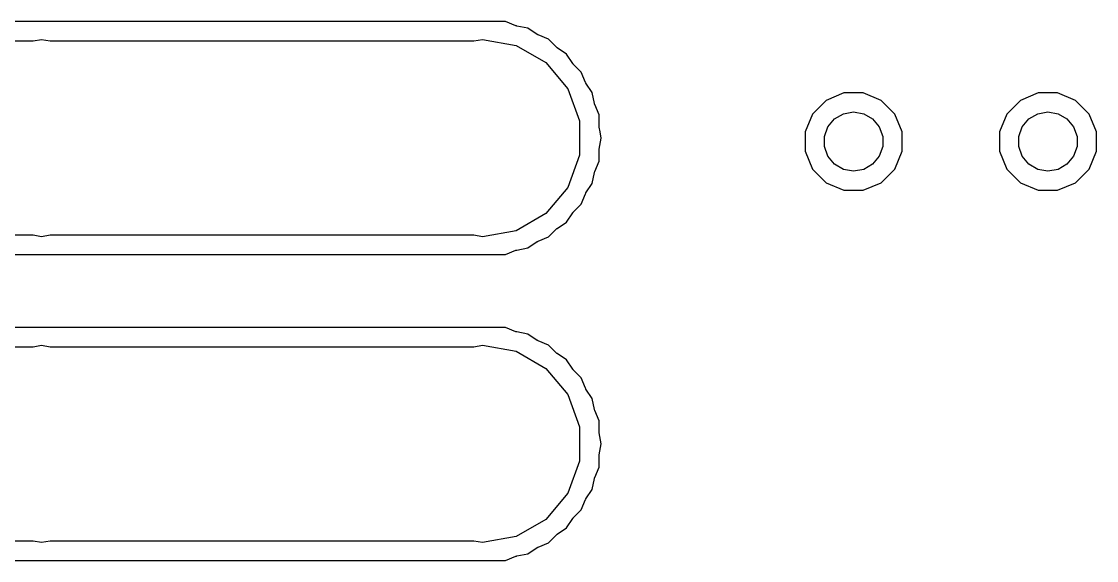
# Model space of a CAD drawing. Extents: x 121 to 245, y -148 to -51.
# Drawn here: x 149.95 to 178.05, y -112.05 to -97.95 of the extents above; entities that cross this region are included whole.
import ezdxf

# ---------------------------------------------------------------- set-up
doc = ezdxf.new("R2010")
doc.units = 0
doc.header["$MEASUREMENT"] = 0
doc.layers.add('BLACK', color=7, linetype='CONTINUOUS')

msp = doc.modelspace()

# ---------------------------------------------------------------- linework, layer by layer
at = {"layer": 'BLACK', "linetype": 'CONTINUOUS'}
for p, q in [((162.606, -97.953), (138.394, -97.953)), ((162.878, -98.0653), (162.606, -97.953)), ((162.89, -98.068), (162.878, -98.0653)), ((162.901, -98.0726), (162.89, -98.068)), ((163.189, -98.1298), (162.901, -98.0726)), ((163.433, -98.2929), (163.189, -98.1298)), ((163.445, -98.298), (163.433, -98.2929)), ((163.455, -98.3047), (163.445, -98.298)), ((163.727, -98.417), (163.455, -98.3047)), ((139.222, -98.461), (150.253, -98.461)), ((150.253, -98.461), (150.475, -98.4218)), ((150.475, -98.4218), (150.697, -98.461)), ((150.697, -98.461), (161.778, -98.461)), ((161.778, -98.461), (162, -98.4218)), ((162, -98.4218), (162.882, -98.5774)), ((162.882, -98.5774), (163.658, -99.0252)), ((163.934, -98.6246), (163.727, -98.417)), ((163.944, -98.6318), (163.934, -98.6246)), ((163.953, -98.6404), (163.944, -98.6318)), ((164.197, -98.8035), (163.953, -98.6404)), ((164.361, -99.0476), (164.197, -98.8035)), ((163.658, -99.0252), (164.234, -99.7114)), ((164.369, -99.0566), (164.361, -99.0476)), ((164.376, -99.0669), (164.369, -99.0566)), ((164.584, -99.2744), (164.376, -99.0669)), ((164.696, -99.5457), (164.584, -99.2744)), ((164.234, -99.7114), (164.54, -100.553)), ((164.703, -99.5562), (164.696, -99.5457)), ((164.708, -99.5676), (164.703, -99.5562)), ((164.871, -99.8117), (164.708, -99.5676)), ((164.928, -100.1), (164.871, -99.8117)), ((170.985, -100.015), (170.627, -100.373)), ((171.451, -99.822), (170.985, -100.015)), ((171.957, -99.822), (171.451, -99.822)), ((172.423, -100.015), (171.957, -99.822)), ((172.781, -100.373), (172.423, -100.015)), ((176.065, -100.015), (175.707, -100.373)), ((176.531, -99.822), (176.065, -100.015)), ((177.037, -99.822), (176.531, -99.822)), ((177.503, -100.015), (177.037, -99.822)), ((177.861, -100.373), (177.503, -100.015)), ((164.933, -100.111), (164.928, -100.1)), ((164.936, -100.123), (164.933, -100.111)), ((165.048, -100.395), (164.936, -100.123)), ((171.439, -100.365), (171.704, -100.318)), ((171.704, -100.318), (171.969, -100.365)), ((176.519, -100.365), (176.784, -100.318)), ((176.784, -100.318), (177.049, -100.365)), ((164.54, -100.553), (164.54, -101.449)), ((165.048, -100.688), (165.048, -100.395)), ((170.627, -100.373), (170.434, -100.839)), ((171.034, -100.705), (171.207, -100.499)), ((171.207, -100.499), (171.439, -100.365)), ((171.969, -100.365), (172.201, -100.499)), ((172.201, -100.499), (172.374, -100.705)), ((172.974, -100.839), (172.781, -100.373)), ((175.707, -100.373), (175.514, -100.839)), ((176.114, -100.705), (176.287, -100.499)), ((176.287, -100.499), (176.519, -100.365)), ((177.049, -100.365), (177.281, -100.499)), ((177.281, -100.499), (177.454, -100.705)), ((178.054, -100.839), (177.861, -100.373)), ((165.05, -100.701), (165.048, -100.688)), ((165.05, -100.713), (165.05, -100.701)), ((165.075, -100.839), (165.05, -100.713)), ((165.108, -101.001), (165.075, -100.839)), ((170.434, -100.839), (170.434, -101.345)), ((170.942, -100.958), (171.034, -100.705)), ((172.374, -100.705), (172.466, -100.958)), ((172.974, -101.345), (172.974, -100.839)), ((175.514, -100.839), (175.514, -101.345)), ((176.022, -100.958), (176.114, -100.705)), ((177.454, -100.705), (177.546, -100.958)), ((178.054, -101.345), (178.054, -100.839)), ((165.05, -101.289), (165.108, -101.001)), ((170.942, -101.226), (170.942, -100.958)), ((172.466, -100.958), (172.466, -101.226)), ((176.022, -101.226), (176.022, -100.958)), ((177.546, -100.958), (177.546, -101.226)), ((164.54, -101.449), (164.234, -102.291)), ((165.048, -101.314), (165.05, -101.301)), ((165.048, -101.607), (165.048, -101.314)), ((165.05, -101.301), (165.05, -101.289)), ((170.434, -101.345), (170.627, -101.811)), ((171.034, -101.479), (170.942, -101.226)), ((172.466, -101.226), (172.374, -101.479)), ((172.781, -101.811), (172.974, -101.345)), ((175.514, -101.345), (175.707, -101.811)), ((176.114, -101.479), (176.022, -101.226)), ((177.546, -101.226), (177.454, -101.479)), ((177.861, -101.811), (178.054, -101.345)), ((164.936, -101.879), (165.048, -101.607)), ((171.207, -101.685), (171.034, -101.479)), ((171.439, -101.819), (171.207, -101.685)), ((172.201, -101.685), (171.969, -101.819)), ((172.374, -101.479), (172.201, -101.685)), ((176.287, -101.685), (176.114, -101.479)), ((176.519, -101.819), (176.287, -101.685)), ((177.281, -101.685), (177.049, -101.819)), ((177.454, -101.479), (177.281, -101.685)), ((164.871, -102.19), (164.928, -101.902)), ((164.928, -101.902), (164.933, -101.891)), ((164.933, -101.891), (164.936, -101.879)), ((170.627, -101.811), (170.985, -102.169)), ((171.704, -101.866), (171.439, -101.819)), ((171.969, -101.819), (171.704, -101.866)), ((172.423, -102.169), (172.781, -101.811)), ((175.707, -101.811), (176.065, -102.169)), ((176.784, -101.866), (176.519, -101.819)), ((177.049, -101.819), (176.784, -101.866)), ((177.503, -102.169), (177.861, -101.811)), ((164.234, -102.291), (163.658, -102.977)), ((164.708, -102.434), (164.871, -102.19)), ((170.985, -102.169), (171.451, -102.362)), ((171.957, -102.362), (172.423, -102.169)), ((176.065, -102.169), (176.531, -102.362)), ((177.037, -102.362), (177.503, -102.169)), ((164.584, -102.728), (164.696, -102.456)), ((164.696, -102.456), (164.703, -102.446)), ((164.703, -102.446), (164.708, -102.434)), ((171.451, -102.362), (171.957, -102.362)), ((176.531, -102.362), (177.037, -102.362)), ((164.376, -102.935), (164.584, -102.728)), ((163.658, -102.977), (162.882, -103.425)), ((164.197, -103.198), (164.361, -102.954)), ((164.361, -102.954), (164.369, -102.945)), ((164.369, -102.945), (164.376, -102.935)), ((163.727, -103.585), (163.934, -103.377)), ((163.934, -103.377), (163.944, -103.37)), ((163.944, -103.37), (163.953, -103.362)), ((163.953, -103.362), (164.197, -103.198)), ((150.253, -103.541), (139.222, -103.541)), ((150.475, -103.58), (150.253, -103.541)), ((150.697, -103.541), (150.475, -103.58)), ((161.778, -103.541), (150.697, -103.541)), ((162, -103.58), (161.778, -103.541)), ((162.882, -103.425), (162, -103.58)), ((163.445, -103.704), (163.455, -103.697)), ((163.455, -103.697), (163.727, -103.585)), ((162.606, -104.049), (162.878, -103.937)), ((162.878, -103.937), (162.89, -103.934)), ((162.89, -103.934), (162.901, -103.929)), ((162.901, -103.929), (163.189, -103.872)), ((163.189, -103.872), (163.433, -103.709)), ((163.433, -103.709), (163.445, -103.704)), ((138.394, -104.049), (162.606, -104.049)), ((162.606, -105.952), (138.394, -105.952)), ((162.878, -106.064), (162.606, -105.952)), ((162.89, -106.067), (162.878, -106.064)), ((162.901, -106.072), (162.89, -106.067)), ((163.189, -106.129), (162.901, -106.072)), ((163.433, -106.292), (163.189, -106.129)), ((139.222, -106.46), (150.253, -106.46)), ((150.253, -106.46), (150.475, -106.421)), ((150.475, -106.421), (150.697, -106.46)), ((150.697, -106.46), (161.778, -106.46)), ((161.778, -106.46), (162, -106.421)), ((162, -106.421), (162.882, -106.576)), ((163.445, -106.297), (163.433, -106.292)), ((163.455, -106.304), (163.445, -106.297)), ((163.727, -106.416), (163.455, -106.304)), ((163.934, -106.624), (163.727, -106.416)), ((162.882, -106.576), (163.658, -107.024)), ((163.944, -106.631), (163.934, -106.624)), ((163.953, -106.639), (163.944, -106.631)), ((164.197, -106.803), (163.953, -106.639)), ((163.658, -107.024), (164.234, -107.71)), ((164.361, -107.047), (164.197, -106.803)), ((164.369, -107.056), (164.361, -107.047)), ((164.376, -107.066), (164.369, -107.056)), ((164.584, -107.273), (164.376, -107.066)), ((164.696, -107.545), (164.584, -107.273)), ((164.703, -107.555), (164.696, -107.545)), ((164.708, -107.567), (164.703, -107.555)), ((164.871, -107.811), (164.708, -107.567)), ((164.234, -107.71), (164.54, -108.552)), ((164.928, -108.099), (164.871, -107.811)), ((164.933, -108.11), (164.928, -108.099)), ((164.936, -108.122), (164.933, -108.11)), ((165.048, -108.394), (164.936, -108.122)), ((165.048, -108.687), (165.048, -108.394)), ((164.54, -108.552), (164.54, -109.448)), ((165.05, -108.7), (165.048, -108.687)), ((165.05, -108.712), (165.05, -108.7)), ((165.108, -109), (165.05, -108.712)), ((165.05, -109.288), (165.108, -109)), ((165.048, -109.313), (165.05, -109.3)), ((165.048, -109.606), (165.048, -109.313)), ((165.05, -109.3), (165.05, -109.288)), ((164.54, -109.448), (164.234, -110.29)), ((164.933, -109.89), (164.936, -109.878)), ((164.936, -109.878), (165.048, -109.606)), ((164.871, -110.189), (164.928, -109.901)), ((164.928, -109.901), (164.933, -109.89)), ((164.234, -110.29), (163.658, -110.976)), ((164.696, -110.455), (164.703, -110.445)), ((164.703, -110.445), (164.708, -110.433)), ((164.708, -110.433), (164.871, -110.189)), ((164.376, -110.934), (164.584, -110.727)), ((164.584, -110.727), (164.696, -110.455)), ((163.658, -110.976), (162.882, -111.424)), ((164.197, -111.197), (164.361, -110.953)), ((164.361, -110.953), (164.369, -110.944)), ((164.369, -110.944), (164.376, -110.934)), ((163.953, -111.361), (164.197, -111.197)), ((150.253, -111.54), (139.222, -111.54)), ((150.475, -111.579), (150.253, -111.54)), ((150.697, -111.54), (150.475, -111.579)), ((161.778, -111.54), (150.697, -111.54)), ((162, -111.579), (161.778, -111.54)), ((162.882, -111.424), (162, -111.579)), ((163.727, -111.584), (163.934, -111.376)), ((163.934, -111.376), (163.944, -111.369)), ((163.944, -111.369), (163.953, -111.361)), ((163.189, -111.871), (163.433, -111.708)), ((163.433, -111.708), (163.445, -111.703)), ((163.445, -111.703), (163.455, -111.696)), ((163.455, -111.696), (163.727, -111.584)), ((138.394, -112.048), (162.606, -112.048)), ((162.606, -112.048), (162.878, -111.936)), ((162.878, -111.936), (162.89, -111.933)), ((162.89, -111.933), (162.901, -111.928)), ((162.901, -111.928), (163.189, -111.871))]:
    msp.add_line(p, q, dxfattribs=at)

doc.saveas('drawing.dxf')
